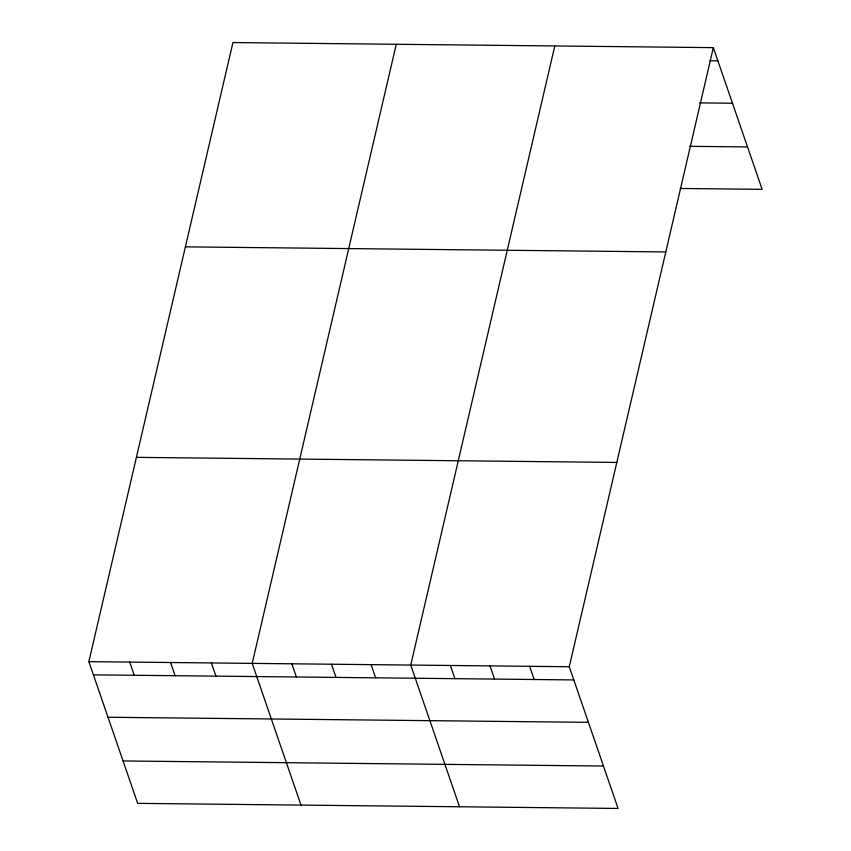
<?xml version="1.0" encoding="UTF-8"?>
<svg xmlns="http://www.w3.org/2000/svg" width="851" height="851" viewBox="0 0 851 851"><rect width="100%" height="100%" fill="white"/><g stroke="black" fill="none" stroke-linecap="round" stroke-linejoin="round"><path stroke-width="1.28" d="M713.329 47.635L569.276 666.737L618.071 808.45L137.671 803.365L88.866 661.653L232.929 42.55L713.329 47.635L762.134 189.347L680.226 188.475M396.268 44.273L252.204 663.386L300.999 805.099M554.799 45.954L410.735 665.057L459.529 806.769M709.947 60.74L717.882 60.825M699.458 102.886L732.477 103.237M689.395 146.319L747.529 146.936M185.39 246.854L665.79 251.939M136.415 457.349L616.815 462.433M88.866 661.653L569.276 666.737M93.408 674.843L573.819 679.928M108.013 717.255L588.413 722.339M123.065 760.954L603.465 766.038M529.641 666.322L534.183 679.513M490.006 665.897L494.548 679.087M450.37 665.482L454.913 678.673M371.11 664.642L375.653 677.832M331.475 664.227L336.017 677.417M291.84 663.801L296.382 676.992M211.378 662.95L215.92 676.141M170.54 662.514L175.083 675.715M129.703 662.089L134.245 675.279"/></g></svg>
